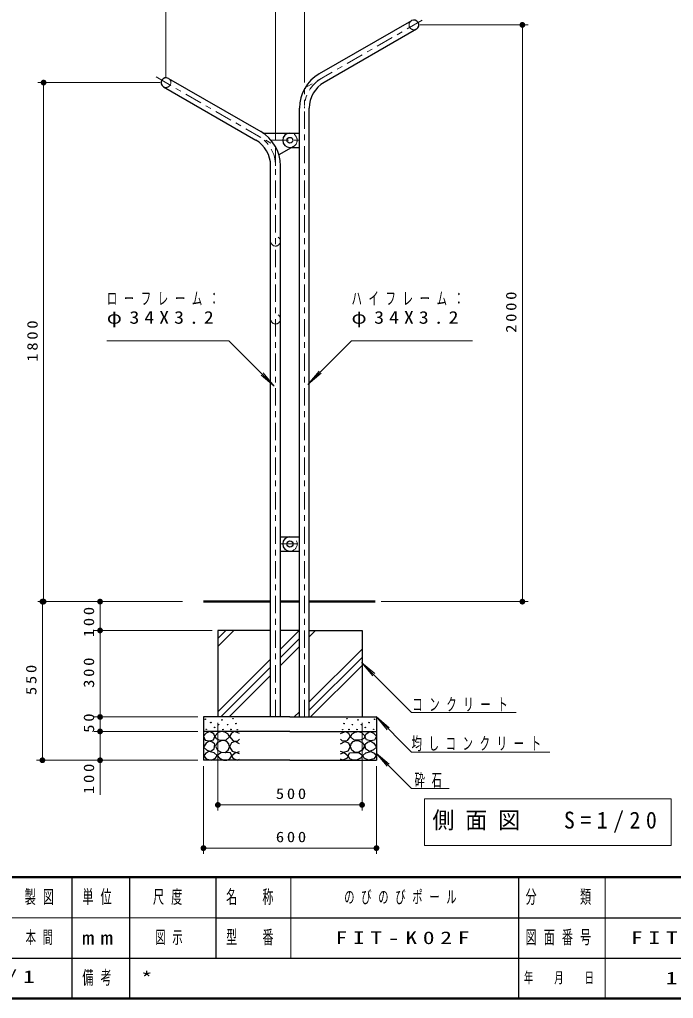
# Model space of a CAD drawing. Units: millimetres on the paper, scale 1:20. Extents: x 86 to 451, y 401 to 677.
# Drawn here: x 234.5 to 347.9, y 420 to 589.7 of the extents above; entities that cross this region are included whole.
import ezdxf
from ezdxf.enums import TextEntityAlignment as Align

# ---------------------------------------------------------------- set-up
doc = ezdxf.new("R2010")
doc.units = ezdxf.units.MM
doc.linetypes.add('USER1', pattern=[4.5, 2.5, -2])
doc.linetypes.add('USER2', pattern=[6, 3, -1, 1, -1])
doc.layers.add('LY_1', color=7, linetype='Continuous', lineweight=13)
doc.styles.add('ＭＳ ゴシック', font='')
doc.styles.get('ＭＳ ゴシック').set_extended_font_data('MS Gothic')

# ---------------------------------------------------------------- blocks, each defined once
blk = doc.blocks.new('filled_dot')
at = {"color": 0, "linetype": 'Continuous', "lineweight": -2, "const_width": 1.25}
blk.add_lwpolyline([(-0.625, 0, 1), (0.625, 0, 1)], format="xyb", close=True, dxfattribs=at)

msp = doc.modelspace()

# ---------------------------------------------------------------- linework, layer by layer
at = {"layer": 'LY_1'}
for p, q in [((259.876, 579.796), (259.876, 609.796)), ((278.876, 568.826), (278.876, 599.796)), ((283.876, 578.826), (283.876, 599.796)), ((303.876, 588.796), (322.678, 588.796)), ((321.678, 588.796), (321.678, 488.796)), ((258.876, 578.796), (237.655, 578.796)), ((238.655, 488.796), (238.655, 578.796)), ((249.616, 534.031), (270.774, 534.031)), ((270.774, 534.031), (278.655, 526.15)), ((292.054, 534.031), (284.488, 526.465)), ((292.054, 534.031), (313.054, 534.031)), ((278.655, 526.15), (276.357, 528.078)), ((278.655, 526.15), (276.727, 528.448)), ((284.488, 526.465), (286.416, 528.763)), ((284.488, 526.465), (286.786, 528.393)), ((262.717, 488.796), (237.655, 488.796)), ((238.446, 461.296), (238.446, 488.796)), ((248.446, 483.796), (248.446, 488.796)), ((297.179, 488.796), (322.678, 488.796)), ((267.876, 483.796), (247.446, 483.796)), ((248.446, 468.796), (248.446, 483.796)), ((268.876, 481.008), (271.664, 483.796)), ((268.876, 482.422), (270.249, 483.796)), ((279.726, 480.544), (282.977, 483.796)), ((284.726, 482.716), (285.806, 483.796)), ((279.726, 479.13), (283.026, 482.43)), ((279.726, 477.716), (283.026, 481.016)), ((284.726, 471.402), (293.876, 480.552)), ((268.876, 469.694), (278.026, 478.844)), ((284.726, 469.988), (293.876, 479.138)), ((269.391, 468.796), (278.026, 477.43)), ((284.948, 468.796), (293.876, 477.724)), ((293.801, 478.26), (295.729, 475.962)), ((293.801, 478.26), (296.099, 476.331)), ((302.463, 469.598), (293.801, 478.26)), ((270.806, 468.796), (278.026, 476.016)), ((265.376, 468.796), (247.446, 468.796)), ((248.446, 466.296), (248.446, 468.796)), ((282.119, 468.796), (283.026, 469.702)), ((296.301, 468.871), (298.229, 466.573)), ((296.301, 468.871), (298.599, 466.942)), ((302.463, 462.709), (296.301, 468.871)), ((302.463, 469.598), (320.591, 469.598)), ((268.876, 467.796), (268.876, 452.555)), ((293.876, 467.796), (293.876, 452.555)), ((265.376, 466.296), (247.446, 466.296)), ((248.446, 455.307), (248.446, 466.296)), ((296.301, 462.546), (298.229, 460.248)), ((296.301, 462.546), (298.599, 460.618)), ((302.463, 456.385), (296.301, 462.546)), ((302.463, 462.709), (326.463, 462.709)), ((265.376, 461.296), (237.446, 461.296)), ((266.376, 460.296), (266.376, 445.058)), ((296.376, 460.296), (296.376, 445.058)), ((302.463, 456.385), (308.975, 456.385)), ((293.876, 453.555), (268.876, 453.555)), ((304.68, 454.629), (304.68, 446.496)), ((347.48, 454.629), (304.68, 454.629)), ((347.48, 446.496), (347.48, 454.629)), ((304.68, 446.496), (347.48, 446.496)), ((296.376, 446.058), (266.376, 446.058)), ((281.526, 441), (281.526, 427)), ((336.026, 441), (336.026, 420)), ((213.526, 434), (268.526, 434))]:
    msp.add_line(p, q, dxfattribs=at)
at = {"layer": 'LY_1', "linetype": 'USER2'}
for p, q in [((304.277, 589.604), (283.876, 577.826)), ((258.148, 579.794), (278.876, 567.826)), ((283.876, 468.796), (283.876, 577.826)), ((278.098, 568.796), (283.026, 568.796)), ((278.876, 468.796), (278.876, 567.826)), ((279.726, 498.796), (283.026, 498.796))]:
    msp.add_line(p, q, dxfattribs=at)
at = {"layer": 'LY_1', "lineweight": 25}
for p, q in [((302.451, 589.532), (286.451, 580.294)), ((303.301, 588.059), (287.301, 578.822)), ((260.301, 579.532), (276.301, 570.294)), ((259.451, 578.059), (275.451, 568.822)), ((283.026, 468.796), (283.026, 574.362)), ((284.726, 468.796), (284.726, 574.362)), ((276.699, 570.046), (281.376, 570.046)), ((281.376, 570.046), (283.026, 570.046)), ((282.001, 567.713), (279.462, 566.247)), ((281.711, 567.546), (283.026, 567.546)), ((278.026, 468.796), (278.026, 564.362)), ((279.726, 468.796), (279.726, 564.362)), ((279.726, 500.046), (283.026, 500.046)), ((279.726, 497.546), (283.026, 497.546)), ((268.876, 483.796), (268.876, 468.796)), ((278.026, 483.796), (268.876, 483.796)), ((283.026, 483.796), (279.726, 483.796)), ((284.726, 483.796), (293.876, 483.796)), ((293.876, 483.796), (293.876, 468.796)), ((266.376, 468.796), (266.376, 461.296)), ((281.376, 468.796), (266.376, 468.796)), ((281.376, 468.796), (296.376, 468.796)), ((296.376, 468.796), (296.376, 461.296)), ((281.376, 466.296), (266.376, 466.296)), ((281.376, 466.296), (296.376, 466.296)), ((281.376, 461.296), (266.376, 461.296)), ((281.376, 461.296), (296.376, 461.296)), ((243.526, 441), (243.526, 420)), ((253.526, 441), (253.526, 427)), ((268.526, 441), (268.526, 427)), ((321.026, 441), (321.026, 420)), ((268.526, 434), (381.026, 434)), ((213.526, 427), (451.026, 427)), ((253.526, 427), (253.526, 420))]:
    msp.add_line(p, q, dxfattribs=at)
at = {"layer": 'LY_1', "linetype": 'USER1'}
msp.add_line((281.376, 567.546), (281.711, 567.546), dxfattribs=at)
at = {"layer": 'LY_1', "lineweight": 50}
for p, q in [((278.026, 488.796), (266.376, 488.796)), ((283.026, 488.796), (279.726, 488.796)), ((296.179, 488.796), (284.726, 488.796)), ((86.026, 441), (451.026, 441)), ((86.026, 420), (451.026, 420))]:
    msp.add_line(p, q, dxfattribs=at)
at = {"layer": 'LY_1', "lineweight": 25}
for points in [[(267.498, 466.266), (266.865, 465.965), (266.389, 465.489), (266.69, 464.792), (267.419, 464.65), (268.116, 464.808), (268.37, 465.394), (268.18, 465.901)], [(269.47, 466.27), (268.943, 466.135), (268.361, 465.5), (268.591, 465.081), (269.048, 464.844), (269.564, 464.77), (270.308, 464.838), (270.875, 465.378), (270.591, 465.878), (270.058, 466.189)], [(293.282, 466.27), (293.809, 466.135), (294.391, 465.5), (294.161, 465.081), (293.704, 464.844), (293.188, 464.77), (292.444, 464.838), (291.877, 465.378), (292.161, 465.878), (292.694, 466.189)], [(295.254, 466.266), (295.887, 465.965), (296.363, 465.489), (296.062, 464.792), (295.333, 464.65), (294.636, 464.808), (294.382, 465.394), (294.572, 465.901)], [(267.372, 464.618), (266.833, 464.27), (266.389, 463.588), (266.896, 463.129), (267.562, 462.812), (268.259, 463.256), (268.338, 464.095), (267.93, 464.458)], [(268.834, 463.054), (269.456, 462.709), (270.132, 462.662), (270.645, 463.023), (270.889, 463.621), (270.777, 464.159), (270.429, 464.567), (269.963, 464.732), (269.429, 464.675), (268.739, 464.307), (268.443, 463.729)], [(293.918, 463.054), (293.296, 462.709), (292.62, 462.662), (292.107, 463.023), (291.863, 463.621), (291.975, 464.159), (292.323, 464.567), (292.789, 464.732), (293.323, 464.675), (294.013, 464.307), (294.31, 463.729)], [(295.38, 464.618), (295.919, 464.27), (296.363, 463.588), (295.856, 463.129), (295.19, 462.812), (294.493, 463.256), (294.414, 464.095), (294.822, 464.458)], [(267.331, 462.821), (266.762, 462.502), (266.424, 462.08), (266.828, 461.514), (267.77, 461.311), (268.486, 461.63), (268.759, 462.135), (268.22, 462.59)], [(270.186, 462.614), (269.402, 462.574), (268.74, 462.101), (269.172, 461.641), (269.862, 461.33), (270.427, 461.322), (270.97, 461.547), (271.308, 462.074), (271.051, 462.56)], [(292.566, 462.614), (293.35, 462.574), (294.012, 462.101), (293.58, 461.641), (292.89, 461.33), (292.325, 461.322), (291.782, 461.547), (291.444, 462.074), (291.701, 462.56)], [(295.421, 462.821), (295.99, 462.502), (296.328, 462.08), (295.924, 461.514), (294.982, 461.311), (294.266, 461.63), (293.993, 462.135), (294.532, 462.59)]]:
    msp.add_lwpolyline(points, close=True, dxfattribs=at)
for points in [[(272.626, 465.961), (271.771, 466.277), (271.232, 466.008), (270.915, 465.406), (271.501, 464.646), (272.277, 464.582), (272.626, 464.978)], [(290.126, 465.961), (290.982, 466.277), (291.52, 466.008), (291.837, 465.406), (291.251, 464.646), (290.475, 464.582), (290.126, 464.978)], [(272.61, 464.154), (271.85, 464.551), (271.216, 464.297), (270.915, 463.648), (271.359, 462.871), (272.119, 462.634), (272.61, 462.84)], [(290.142, 464.154), (290.902, 464.551), (291.536, 464.297), (291.837, 463.648), (291.393, 462.871), (290.633, 462.634), (290.142, 462.84)], [(272.626, 462.428), (271.961, 462.634), (271.311, 462.079), (271.485, 461.683), (272.214, 461.319), (272.626, 461.477)], [(290.126, 462.428), (290.791, 462.634), (291.441, 462.079), (291.267, 461.683), (290.538, 461.319), (290.126, 461.477)]]:
    msp.add_lwpolyline(points, dxfattribs=at)
for centre, radius in [((281.376, 568.796), 0.5), ((281.376, 498.796), 0.525), ((266.706, 468.404), 0.05), ((271.497, 468.5), 0.05), ((291.255, 468.5), 0.05), ((296.046, 468.404), 0.05), ((267.657, 467.834), 0.05), ((268.306, 466.994), 0.05), ((269.003, 467.47), 0.05), ((269.574, 468.294), 0.05), ((270.551, 467.473), 0.05), ((271.997, 467.649), 0.05), ((290.755, 467.649), 0.05), ((292.201, 467.473), 0.05), ((293.178, 468.294), 0.05), ((293.749, 467.47), 0.05), ((294.446, 466.994), 0.05), ((295.095, 467.834), 0.05), ((266.865, 466.662), 0.05), ((269.748, 466.614), 0.05), ((271.132, 466.622), 0.05), ((272.24, 466.595), 0.05), ((290.512, 466.595), 0.05), ((291.62, 466.622), 0.05), ((293.004, 466.614), 0.05), ((295.887, 466.662), 0.05)]:
    msp.add_circle(centre, radius, dxfattribs=at)
at = {"layer": 'LY_1', "linetype": 'USER1'}
for centre in [(278.876, 551.296), (278.876, 537.796)]:
    msp.add_circle(centre, 0.85, dxfattribs=at)
for centre, radius, start, end in [((302.876, 588.796), 0.85, 120, 300), ((259.876, 578.796), 0.85, 240, 60), ((281.376, 568.796), 1.25, 300, 90), ((281.376, 498.796), 1.25, 270, 90)]:
    msp.add_arc(centre, radius, start, end, dxfattribs=at)
at = {"layer": 'LY_1', "lineweight": 25}
for centre, radius, start, end in [((302.876, 588.796), 0.85, 300, 120), ((259.876, 578.796), 0.85, 60, 240), ((289.876, 574.362), 6.85, 120, 180), ((289.876, 574.362), 5.15, 120, 180), ((272.876, 564.362), 6.85, 0, 60), ((272.876, 564.362), 5.15, 0, 60), ((281.376, 568.796), 1.25, 90, 270), ((281.376, 498.796), 1.25, 90, 270)]:
    msp.add_arc(centre, radius, start, end, dxfattribs=at)
at = {"layer": 'LY_1', "linetype": 'USER2'}
for centre, start, end in [((289.876, 574.362), 120, 180), ((272.876, 564.362), 0, 60)]:
    msp.add_arc(centre, 6, start, end, dxfattribs=at)

# ---------------------------------------------------------------- block references
at = {"layer": 'LY_1', "xscale": 0.4, "yscale": 0.4}
for p, rotation in [((321.678, 588.796), 270), ((238.655, 578.796), 270), ((238.446, 488.796), 270), ((238.655, 488.796), 90), ((248.446, 488.796), 270), ((321.678, 488.796), 90), ((248.446, 483.796), 270), ((248.446, 483.796), 90), ((248.446, 468.796), 90), ((248.446, 468.796), 270), ((248.446, 466.296), 90), ((248.446, 466.296), 270), ((238.446, 461.296), 90), ((248.446, 461.296), 90), ((293.876, 453.555), 180), ((296.376, 446.058), 180)]:
    msp.add_blockref('filled_dot', p, dxfattribs=dict(at, rotation=rotation))
for p in [(268.876, 453.555), (266.376, 446.058)]:
    msp.add_blockref('filled_dot', p, dxfattribs=at)

# ---------------------------------------------------------------- texts
at = {"layer": 'LY_1', "style": 'ＭＳ ゴシック', "width": 1.35}
msp.add_text('*', height=2.199, dxfattribs=at).set_placement((255.526, 423.5), align=Align.MIDDLE_LEFT)
at = {"layer": 'LY_1', "style": 'ＭＳ ゴシック'}
for s, insert, char_height, attachment_point in [('\\T1.64;\\W0.6;ローフレーム：', (249.616, 542.481), 2.199, 1), ('\\T1.64;\\W0.6;ハイフレーム：', (292.054, 542.481), 2.199, 1), ('\\T1.5;\\W1.15;φ34X3.2', (249.616, 539.181), 2.199, 1), ('\\T1.5;\\W1.15;φ34X3.2', (292.054, 539.181), 2.199, 1), ('\\T1.64;\\W0.6;コンクリート', (302.591, 469.748), 2.199, 7), ('\\T1.64;\\W0.6;均しコンクリート', (302.463, 462.859), 2.199, 7), ('\\T1.64;\\W0.6;砕石', (302.975, 456.535), 2.199, 7), ('\\T1.33;\\W1.15;500', (281.793, 454.555), 1.833, 8), ('\\T1.5;\\W0.95;側面図\u3000S=1/20', (306.08, 450.562), 2.933, 4), ('\\T1.33;\\W1.15;600', (281.793, 447.058), 1.833, 8), ('\\T1.64;\\W0.6;製図', (238.526, 437.5), 2.346, 5), ('\\T1.64;\\W0.6;単位', (248.526, 437.5), 2.346, 5), ('\\T1.64;\\W0.6;尺度', (260.776, 437.5), 2.346, 5), ('\\T1.64;\\W0.6;名\u3000称', (275.026, 437.5), 2.346, 5), ('\\T1.64;\\W0.6;のびのびポール', (290.776, 437.5), 2.199, 4), ('\\T1.64;\\W0.6;分\u3000\u3000類', (328.526, 437.5), 2.346, 5), ('\\T1.64;\\W0.6;本間', (235.526, 430.5), 2.199, 4), ('\\T1.5;\\W1.35;mm', (248.526, 430.5), 2.346, 5), ('\\T1.64;\\W0.6;図示', (258.026, 430.5), 2.199, 4), ('\\T1.64;\\W0.6;型\u3000番', (275.026, 430.5), 2.346, 5), ('\\T1.5;\\W1.35;FIT-K02F', (289.276, 430.5), 2.199, 4), ('\\T1.64;\\W0.6;図面番号', (328.526, 430.5), 2.346, 5), ('\\T1.5;\\W1.35;FITK02F-301E', (340.526, 430.5), 2.199, 4), ('\\T1.5;\\W1.35;1/1', (229.026, 423.5), 2.199, 4), ('\\T1.64;\\W0.6;備考', (248.526, 423.5), 2.346, 5), ('\\T1.64;\\W0.6;年\u3000月\u3000日', (328.526, 423.5), 1.906, 5), ('\\T1.47;\\W1.35;13.10.21', (346.526, 423.5), 2.199, 4)]:
    msp.add_mtext(s, dxfattribs=dict(at, insert=insert, char_height=char_height, attachment_point=attachment_point))
at = {"layer": 'LY_1', "char_height": 1.833, "attachment_point": 8, "rotation": 90, "style": 'ＭＳ ゴシック'}
for s, insert in [('\\T1.33;\\W1.15;2000', (320.678, 539.219)), ('\\T1.33;\\W1.15;1800', (237.655, 534.217)), ('\\T1.33;\\W1.15;100', (247.446, 485.498)), ('\\T1.33;\\W1.15;300', (247.446, 476.712)), ('\\T1.33;\\W1.15;550', (237.446, 475.461)), ('\\T1.34;\\W1.15;50', (247.446, 467.973)), ('\\T1.33;\\W1.15;100', (247.446, 458.307))]:
    msp.add_mtext(s, dxfattribs=dict(at, insert=insert))

doc.saveas('drawing.dxf')
